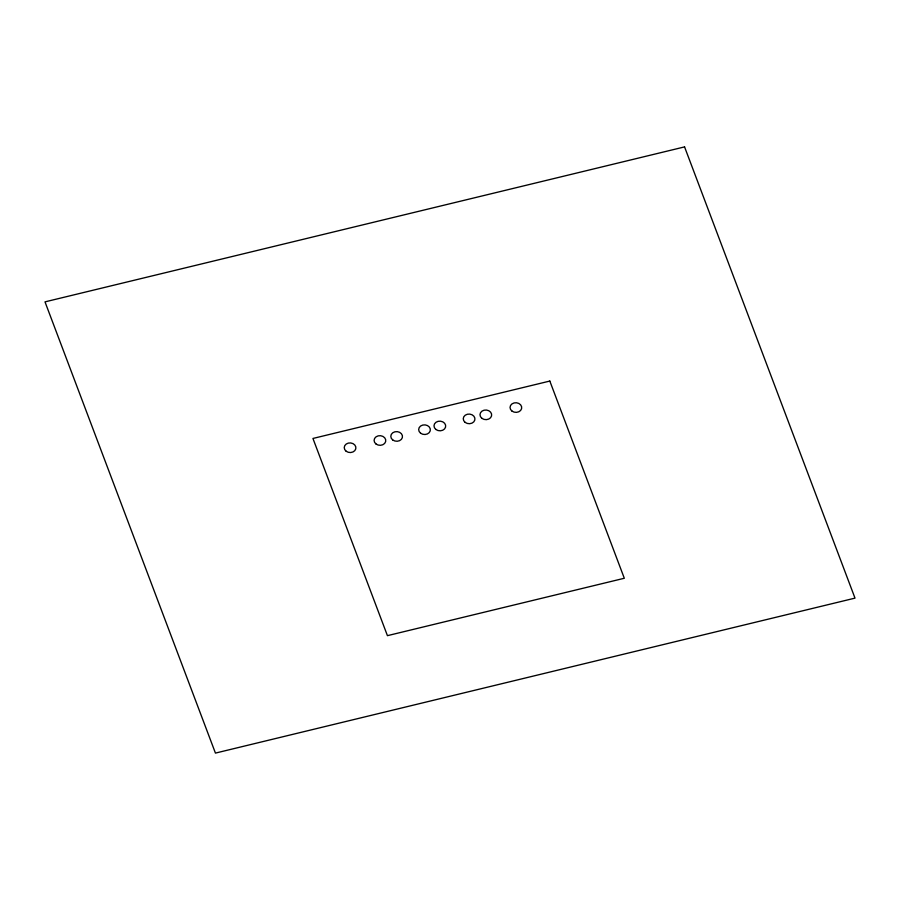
<?xml version="1.0" encoding="UTF-8"?>
<svg xmlns="http://www.w3.org/2000/svg" width="900" height="900" viewBox="0 0 900 900"><rect width="100%" height="100%" fill="white"/><g stroke="black" fill="none" stroke-linecap="round" stroke-linejoin="round"><path stroke-width="1.35" d="M684.562 146.903L45 301.871L215.438 753.097L855 598.129L684.562 146.903M549.821 381.06L312.941 438.457L387.428 635.659L624.308 578.261L549.821 381.06M481.882 418.32A5.85 4.826 3.2 0 0 491.535 415.98A5.85 4.826 3.2 0 0 484.076 410.197A5.85 4.826 3.2 0 0 481.882 418.32M435.892 429.469A5.85 4.826 3.2 0 0 445.556 427.129A5.85 4.826 3.2 0 0 438.098 421.335A5.85 4.826 3.2 0 0 435.892 429.469M346.118 451.215A5.85 4.826 3.2 0 0 355.77 448.875A5.85 4.826 3.2 0 0 348.322 443.093A5.85 4.826 3.2 0 0 346.118 451.215M420.57 433.181A5.85 4.826 3.2 0 0 430.223 430.841A5.85 4.826 3.2 0 0 422.764 425.048A5.85 4.826 3.2 0 0 420.57 433.181M392.704 439.931A5.85 4.826 3.2 0 0 402.356 437.591A5.85 4.826 3.2 0 0 394.897 431.798A5.85 4.826 3.2 0 0 392.704 439.931M375.986 443.981A5.85 4.826 3.2 0 0 385.639 441.641A5.85 4.826 3.2 0 0 378.18 435.859A5.85 4.826 3.2 0 0 375.986 443.981M511.931 411.041A5.85 4.826 3.2 0 0 521.584 408.701A5.85 4.826 3.2 0 0 514.125 402.919A5.85 4.826 3.2 0 0 511.931 411.041M465.154 422.381A5.85 4.826 3.2 0 0 474.806 420.041A5.85 4.826 3.2 0 0 467.359 414.248A5.85 4.826 3.2 0 0 465.154 422.381"/></g></svg>
